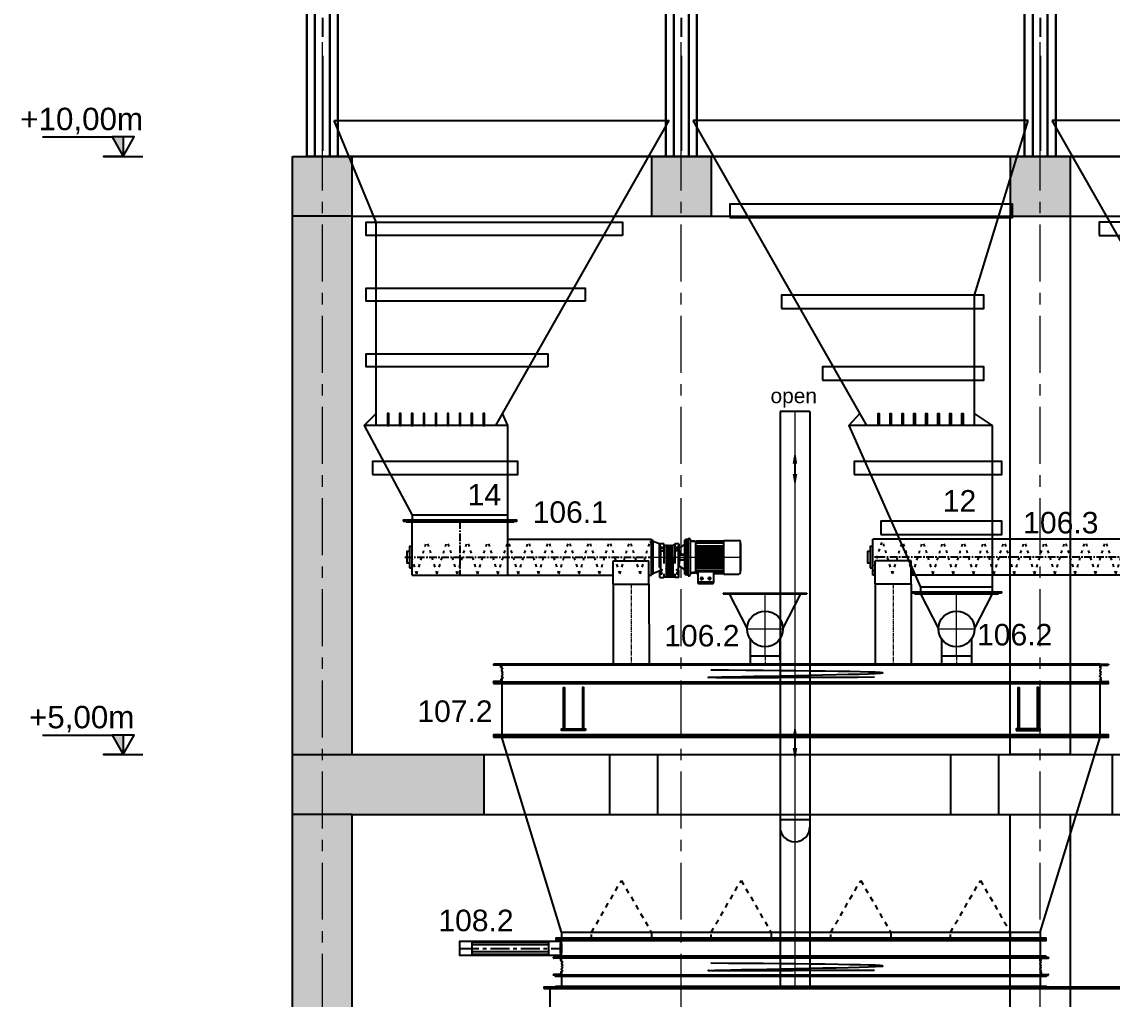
# Model space of a CAD drawing. Header units: millimetres. Extents: x 3220 to 226993, y 817 to 176024.
# Drawn here: x 92992 to 102106, y 138899 to 147069 of the extents above; entities that cross this region are included whole.
import ezdxf

# ---------------------------------------------------------------- set-up
doc = ezdxf.new("R2010")
doc.units = ezdxf.units.MM
for name, pattern in [('ACAD_ISO03W100', [30, 12, -18]), ('AXES', [50.8, 31.75, -6.35, 6.35, -6.35]), ('CACHE', [4, 2, -2]), ('CENTER', [10.16, 6.35, -1.27, 1.27, -1.27]), ('DASHED2', [9.525, 6.35, -3.175])]:
    doc.linetypes.add(name, pattern=pattern)
for name, color, linetype, lineweight in [('Axe', 1, 'AXES', 9), ('DESSIN', 7, 'Continuous', 25), ('RAHMEN025', 7, 'Continuous', 50)]:
    doc.layers.add(name, color=color, linetype=linetype, lineweight=lineweight)
for name, color, linetype in [('D3', 7, 'Continuous'), ('Repère', 76, 'Continuous'), ('TB', 7, 'Continuous')]:
    doc.layers.add(name, color=color, linetype=linetype)
doc.styles.add('ARIAL_BOLD', font='arial.ttf')
doc.styles.get("Standard").update_dxf_attribs({"font": 'arial.ttf'})

# ---------------------------------------------------------------- blocks, each defined once
blk = doc.blocks.new('cone w1 L')
at = {"color": 1}
for p, q in [((0, -100), (0, -150)), ((3000, -100), (3000, -150))]:
    blk.add_line(p, q, dxfattribs=at)
at = {"color": 4}
for p, q in [((2900, -100), (100, -100)), ((1550, -2650), (100, -100)), ((2550, -950), (2900, -100)), ((2550, -2650), (2550, -950)), ((1450, -3400), (1450, -2650)), ((1450, -2650), (2650, -2650)), ((2650, -2650), (2250, -3400)), ((1450, -3440), (1450, -3400)), ((1450, -3400), (2250, -3400)), ((2250, -3400), (2250, -3440))]:
    blk.add_line(p, q, dxfattribs=at)
for points in [[(491.3, -1060), (2634.4, -1060), (2634.4, -950), (491.3, -950)], [(804, -1610), (2634.4, -1610), (2634.4, -1500), (804, -1500)], [(1116.8, -2160), (2634.4, -2160), (2634.4, -2050), (1116.8, -2050)], [(1655, -2650), (1645, -2650), (1645, -2550), (1655, -2550)], [(1755, -2650), (1745, -2650), (1745, -2550), (1755, -2550)], [(1855, -2650), (1845, -2650), (1845, -2550), (1855, -2550)], [(1955, -2650), (1945, -2650), (1945, -2550), (1955, -2550)], [(2055, -2650), (2045, -2650), (2045, -2550), (2055, -2550)], [(2155, -2650), (2145, -2650), (2145, -2550), (2155, -2550)], [(2255, -2650), (2245, -2650), (2245, -2550), (2255, -2550)], [(2355, -2650), (2345, -2650), (2345, -2550), (2355, -2550)], [(2455, -2650), (2445, -2650), (2445, -2550), (2455, -2550)], [(2580.7, -3060), (1365.6, -3060), (1365.6, -2950), (2580.7, -2950)], [(2325, -3450), (1375, -3450), (1375, -3440), (2325, -3440)]]:
    blk.add_lwpolyline(points, close=True, dxfattribs=at)
for points in [[(1450, -2650), (1493.1, -2550)], [(2650, -2650), (2550, -2550)]]:
    blk.add_lwpolyline(points, dxfattribs=at)
blk = doc.blocks.new('cone w2 L')
at = {"color": 1}
for p, q in [((0, -590), (0, -640)), ((3000, -590), (3000, -640))]:
    blk.add_line(p, q, dxfattribs=at)
at = {"color": 4}
for p, q in [((550, -2050), (100, -590)), ((100, -590), (2900, -590)), ((1450, -3140), (2900, -590)), ((550, -3140), (550, -2050)), ((400, -3140), (550, -3040)), ((1600, -3140), (1506.9, -3040)), ((400, -4490), (400, -3140)), ((400, -3140), (1600, -3140)), ((1600, -3140), (1000, -4490)), ((400, -4530), (400, -4490)), ((400, -4490), (1000, -4490)), ((1000, -4490), (1000, -4530))]:
    blk.add_line(p, q, dxfattribs=at)
for points in [[(2594, -1400), (232, -1400), (232, -1290), (2594, -1290)], [(2161.8, -2160), (470, -2160), (470, -2050), (2161.8, -2050)], [(1820.7, -2760), (470, -2760), (470, -2650), (1820.7, -2650)], [(645, -3140), (655, -3140), (655, -3040), (645, -3040)], [(745, -3140), (755, -3140), (755, -3040), (745, -3040)], [(845, -3140), (855, -3140), (855, -3040), (845, -3040)], [(945, -3140), (955, -3140), (955, -3040), (945, -3040)], [(1045, -3140), (1055, -3140), (1055, -3040), (1045, -3040)], [(1145, -3140), (1155, -3140), (1155, -3040), (1145, -3040)], [(1245, -3140), (1255, -3140), (1255, -3040), (1245, -3040)], [(1345, -3140), (1355, -3140), (1355, -3040), (1345, -3040)], [(1554.2, -3550), (320, -3550), (320, -3440), (1554.2, -3440)], [(1332, -4050), (320, -4050), (320, -3940), (1332, -3940)], [(325, -4540), (1075, -4540), (1075, -4530), (325, -4530)]]:
    blk.add_lwpolyline(points, close=True, dxfattribs=at)
blk = doc.blocks.new('VIS  de dosage G')
at = {"color": 30}
for p, q in [((-429357.3, 204941), (-428657.3, 204941)), ((-429357.3, 204941), (-429357.3, 204936)), ((-429357.3, 204936), (-428657.3, 204936)), ((-429307.3, 204936), (-429157.3, 204641, 0)), ((-428857.3, 204641, 0), (-428707.3, 204936)), ((-428657.3, 204941), (-428657.3, 204936)), ((-429132.3, 204558.1, 0), (-429132.3, 204416)), ((-428882.3, 204558.1, 0), (-428882.3, 204416)), ((-429132.3, 204416), (-428882.3, 204416))]:
    blk.add_line(p, q, dxfattribs=at)
blk.add_circle((-429007.3, 204641, 0), 150, dxfattribs=at)
at = {"layer": 'Axe', "ltscale": 30}
for p, q in [((-429007.3, 204416), (-429007.3, 204941)), ((-429157.3, 204641, 0), (-428857.3, 204641, 0))]:
    blk.add_line(p, q, dxfattribs=at)
blk = doc.blocks.new('A$C1187285E')
at = {"layer": 'Axe'}
for p, q in [((-164.2, 124.2), (-164.2, 104.3)), ((-122.3, 124.2), (-122.3, 104.3)), ((-174.9, 114.3), (-153.5, 114.3)), ((-111.6, 114.3), (-133.1, 114.3))]:
    blk.add_line(p, q, dxfattribs=at)
at = {"layer": 'Axe', "ltscale": 30}
blk.add_line((163.6, 0), (-331, 0), dxfattribs=at)
at = {"layer": 'D3', "color": 5, "ltscale": 10}
for p, q in [((-185.2, 78.7), (-185.2, 137.8)), ((-185.2, 133.6), (-101.4, 133.6)), ((-181, 142), (-105.6, 142)), ((-101.4, 78.7), (-101.4, 137.8)), ((-329.3, 73.8), (-331, 72.1)), ((-331, 72.1), (-331, -72.1)), ((-329.3, 81.7), (-329.3, -81.7)), ((-239.6, 90.1), (-320.9, 90.1)), ((-239.6, 90.1), (-239.6, -90.1)), ((-185.2, 88.1), (-239.6, 88.1)), ((-185.2, 85.6), (-239.6, 85.6)), ((-185.2, 83.1), (-239.6, 83.1)), ((-239.6, 79.7), (-185.2, 79.7)), ((-239.6, 74.7), (-95.1, 74.7)), ((-88.8, 61.1), (-239.6, 61.1)), ((-185.2, 78.7), (-101.4, 78.7)), ((-95.1, 88.1), (-101.4, 88.1)), ((-95.1, 85.6), (-101.4, 85.6)), ((-95.1, 83.1), (-101.4, 83.1)), ((-101.4, 79.7), (-95.1, 79.7)), ((-95.1, 88.1), (-88.8, 81.5)), ((-95.1, 85.6), (-88.8, 80.7)), ((-95.1, 83.1), (-88.8, 79.9)), ((-95.1, 79.7), (-88.8, 74.8)), ((-95.1, 74.7), (-88.8, 69.8)), ((-88.8, 80.4), (-60, 83)), ((-88.8, -81.5), (-88.8, 80.4)), ((-86.3, 84.9), (-60, 87.2)), ((-86.3, 80.7), (-86.3, 84.9)), ((-60, -95), (-60, 95)), ((-50, 100), (-55, 100)), ((-50, 100), (-50, -100)), ((-46.5, 65), (-50, 65)), ((-46.5, 65), (-46.5, -65)), ((-88.8, 53.5), (-239.6, 53.5)), ((-88.8, 46), (-239.6, 46)), ((-88.8, 38.4), (-239.6, 38.4)), ((-88.8, 30.8), (-239.6, 30.8)), ((-88.8, 23.2), (-239.6, 23.2)), ((-88.8, 15.7), (-239.6, 15.7)), ((-88.8, 8.1), (-239.6, 8.1)), ((0, 12), (-46.5, 12)), ((-5, 15), (-45, 15)), ((-45, 15), (-45, 12)), ((-5, 12), (-5, 15)), ((0, -12), (0, 12)), ((-88.8, -8.1), (-239.6, -8.1)), ((-88.8, -15.7), (-239.6, -15.7)), ((-88.8, -23.2), (-239.6, -23.2)), ((-88.8, -30.8), (-239.6, -30.8)), ((-88.8, -38.4), (-239.6, -38.4)), ((-88.8, -46), (-239.6, -46)), ((-88.8, -53.5), (-239.6, -53.5)), ((0, -12), (-46.5, -12)), ((-329.3, -73.8), (-331, -72.1)), ((-239.6, -90.1), (-320.9, -90.1)), ((-88.8, -61.1), (-239.6, -61.1)), ((-239.6, -74.7), (-95.1, -74.7)), ((-101.4, -79.7), (-239.6, -79.7)), ((-95.1, -83.1), (-239.6, -83.1)), ((-95.1, -85.6), (-239.6, -85.6)), ((-95.1, -88.1), (-239.6, -88.1)), ((-101.4, -79.7), (-95.1, -79.7)), ((-95.1, -74.7), (-88.8, -69.8)), ((-95.1, -79.7), (-88.8, -74.8)), ((-95.1, -83.1), (-88.8, -79.9)), ((-95.1, -85.6), (-88.8, -80.7)), ((-95.1, -88.1), (-88.8, -81.5)), ((-88.8, -81.5), (-60, -84)), ((-86.3, -85.9), (-86.3, -81.7)), ((-86.3, -85.9), (-60, -88.2)), ((-50, -100), (-55, -100)), ((-46.5, -65), (-50, -65))]:
    blk.add_line(p, q, dxfattribs=at)
for centre in [(-164.2, 114.3), (-122.3, 114.3)]:
    blk.add_circle(centre, 5.28, dxfattribs=at)
for centre, radius, start, end in [((-181, 137.8), 4.19, 90, 180), ((-164.2, 114.3), 5.72, 90, 0), ((-122.3, 114.3), 5.72, 180, 90), ((-105.6, 137.8), 4.19, 0, 90), ((-320.9, 81.7), 8.38, 90, 180), ((-55, 95), 5, 90, 180), ((-320.9, -81.7), 8.38, 180, 270), ((-55, -95), 5, 180, 270)]:
    blk.add_arc(centre, radius, start, end, dxfattribs=at)
blk = doc.blocks.new('reducteur')
at = {"layer": 'Axe', "linetype": 'CENTER', "ltscale": 40}
for p, q in [((92.2, 134.4), (75, 134.4)), ((83.6, 125.8), (83.6, 143)), ((207.8, 134.4), (225, 134.4)), ((216.4, 125.8), (216.4, 143)), ((64, -78.1), (92.2, -78.1)), ((83.6, -69.5), (83.6, -86.7)), ((235.9, -78.1), (207.8, -78.1)), ((216.4, -69.5), (216.4, -86.7))]:
    blk.add_line(p, q, dxfattribs=at)
at = {"layer": 'D3', "color": 252, "linetype": 'ByBlock'}
for p, q in [((15.6, 140.6), (0, 140.6)), ((0, 140.6), (0, -140.6)), ((15.6, 140.6), (15.6, -140.6)), ((15.6, 132.8), (74.2, 111.5)), ((71.9, 168.8), (104.7, 168.8)), ((71.9, 168.8), (71.9, 111.7)), ((71.9, 111.7), (75, 108.6)), ((71.9, 111.7), (89.7, 111.7)), ((75, -52.3), (75, 108.6)), ((75, 108.6), (88.9, 108.6)), ((104.7, 138.4), (104.7, 168.8)), ((195.3, 165.6), (104.7, 165.6)), ((123.2, 68.7), (123.2, 163.3)), ((123.2, -2.6), (123.2, 91.9)), ((127.9, 68.7), (127.9, 163.3)), ((127.9, -2.6), (127.9, 91.9)), ((135.7, 68.7), (135.7, 163.3)), ((135.7, -2.6), (135.7, 91.9)), ((140.4, 68.7), (140.4, 163.3)), ((140.4, -2.6), (140.4, 91.9)), ((148.2, 68.7), (148.2, 163.3)), ((148.2, -2.6), (148.2, 91.9)), ((152.9, 68.7), (152.9, 163.3)), ((152.9, -2.6), (152.9, 91.9)), ((160.7, 68.7), (160.7, 163.3)), ((160.7, -2.6), (160.7, 91.9)), ((165.4, 68.7), (165.4, 163.3)), ((165.4, -2.6), (165.4, 91.9)), ((173.2, 68.7), (173.2, 163.3)), ((173.2, -2.6), (173.2, 91.9)), ((177.9, 68.7), (177.9, 163.3)), ((177.9, -2.6), (177.9, 91.9)), ((195.3, 138.4), (195.3, 168.8)), ((228.1, 168.8), (195.3, 168.8)), ((228.1, 111.7), (210.3, 111.7)), ((225, 108.6), (211.1, 108.6)), ((228.1, 111.7), (225, 108.6)), ((225, -52.3), (225, 108.6)), ((228.1, 168.8), (228.1, 111.7)), ((64, -35.2), (64, 35.2)), ((64, 35.2), (66.4, 35.2)), ((66.4, 57.8), (68.7, 57.8)), ((66.4, -57.8), (66.4, 57.8)), ((68.7, 85.2), (68.7, -103.1)), ((68.7, 85.2), (75, 85.2)), ((104.7, -112.5), (104.7, 52.3)), ((195.3, -112.5), (195.3, 52.3)), ((231.2, 85.2), (225, 85.2)), ((231.2, 85.2), (231.2, -103.1)), ((233.6, 57.8), (231.2, 57.8)), ((233.6, -57.8), (233.6, 57.8)), ((235.9, 35.2), (233.6, 35.2)), ((235.9, -35.2), (235.9, 35.2)), ((64, -35.2), (66.4, -35.2)), ((66.4, -57.8), (68.7, -57.8)), ((71.9, -55.5), (75, -52.3)), ((71.9, -55.5), (104.7, -55.5)), ((71.9, -71.1), (71.9, -55.5)), ((71.9, -71.1), (83.6, -71.1)), ((71.9, -85.2), (83.6, -85.2)), ((71.9, -112.5), (71.9, -85.2)), ((75, -52.3), (104.7, -52.3)), ((122.6, -96.9), (122.6, -2.3)), ((127.3, -96.9), (127.3, -2.3)), ((127.3, -76.6), (135.1, -76.6)), ((135.1, -96.9), (135.1, -2.3)), ((139.8, -96.9), (139.8, -2.3)), ((139.8, -76.6), (147.6, -76.6)), ((147.6, -96.9), (147.6, -2.3)), ((152.3, -96.9), (152.3, -2.3)), ((160.1, -76.6), (152.3, -76.6)), ((160.1, -96.9), (160.1, -2.3)), ((164.8, -96.9), (164.8, -2.3)), ((172.6, -76.6), (164.8, -76.6)), ((172.6, -96.9), (172.6, -2.3)), ((177.3, -96.9), (177.3, -2.3)), ((225, -52.3), (195.3, -52.3)), ((228.1, -55.5), (195.3, -55.5)), ((228.1, -71.1), (216.4, -71.1)), ((228.1, -85.2), (216.4, -85.2)), ((228.1, -55.5), (225, -52.3)), ((228.1, -71.1), (228.1, -55.5)), ((228.1, -112.5), (228.1, -85.2)), ((233.6, -57.8), (231.2, -57.8)), ((235.9, -35.2), (233.6, -35.2)), ((15.6, -140.6), (0, -140.6)), ((15.6, -132.8), (74.2, -111.5)), ((68.7, -103.1), (71.9, -103.1)), ((104.7, -112.5), (71.9, -112.5)), ((122.6, -92.2), (104.7, -110.2)), ((177.3, -92.2), (195.3, -110.2)), ((228.1, -112.5), (195.3, -112.5)), ((231.2, -103.1), (228.1, -103.1))]:
    blk.add_line(p, q, dxfattribs=at)
for centre in [(83.6, 134.4), (216.4, 134.4)]:
    blk.add_circle(centre, 7.03, dxfattribs=at)
for centre, radius, start, end in [((85.3, 106.2), 3.12, 273.39581, 350.42294), ((150, 95.3), 62.5, 164.78154, 170.42294), ((125.6, 163.3), 2.34, 0, 180), ((125.6, 91.9), 2.34, 0, 180), ((138.1, 163.3), 2.34, 0, 180), ((138.1, 91.9), 2.34, 0, 180), ((150.6, 163.3), 2.34, 0, 180), ((150.6, 91.9), 2.34, 0, 180), ((163.1, 163.3), 2.34, 0, 180), ((163.1, 91.9), 2.34, 0, 180), ((175.6, 163.3), 2.34, 0, 180), ((175.6, 91.9), 2.34, 0, 180), ((150, 95.3), 62.5, 9.57706, 15.21846), ((214.7, 106.2), 3.12, 189.57706, 266.60419), ((125, -2.3), 2.34, 0, 180), ((137.5, -2.3), 2.34, 0, 180), ((150, -2.3), 2.34, 0, 180), ((162.5, -2.3), 2.34, 0, 180), ((175, -2.3), 2.34, 0, 180), ((83.6, -78.1), 7.03, 270, 90), ((216.4, -78.1), 7.03, 90, 270), ((125, -96.9), 2.34, 180, 0), ((137.5, -96.9), 2.34, 180, 0), ((150, -96.9), 2.34, 180, 0), ((162.5, -96.9), 2.34, 180, 0), ((175, -96.9), 2.34, 180, 0)]:
    blk.add_arc(centre, radius, start, end, dxfattribs=at)
at = {"layer": 'TB', "color": 252, "linetype": 'Continuous', "lineweight": 25, "ltscale": 2}
for p, q in [((231.2, 73.4), (277.6, 105.9)), ((277.6, -139.1), (277.6, 139.1)), ((285.4, 140.6), (279.2, 140.6)), ((285.4, -146.9), (285.4, 146.9)), ((302.6, 148.4), (287, 148.4)), ((302.6, -148.4), (302.6, 148.4)), ((231.2, -73.4), (277.6, -105.9)), ((285.4, -140.6), (279.2, -140.6)), ((302.6, -148.4), (287, -148.4))]:
    blk.add_line(p, q, dxfattribs=at)
at = {"layer": 'TB', "color": 252, "linetype": 'DASHED2', "lineweight": 25, "ltscale": 30}
for p, q in [((302.6, 21.9), (230.7, 21.9)), ((302.6, -21.9), (230.7, -21.9))]:
    blk.add_line(p, q, dxfattribs=at)
at = {"layer": 'TB', "color": 252, "linetype": 'Continuous', "lineweight": 25, "ltscale": 2}
for centre, start, end in [((279.2, 139.1), 90, 180), ((287, 146.9), 90, 180), ((279.2, -139.1), 180, 270), ((287, -146.9), 180, 270)]:
    blk.add_arc(centre, 1.56, start, end, dxfattribs=at)
blk = doc.blocks.new('Vis 4')
at = {"color": 0}
for p, q in [((-50, 0, 0), (-50, 5, 0)), ((-50, 5, 0), (850, 5, 0)), ((-50, 0, 0), (850, 0, 0)), ((0, -445), (0, 0)), ((850, 0, 0), (850, 5, 0)), ((800, -445, 0), (800, 0, 0)), ((800, -145, 0), (2000, -145)), ((2000, -445), (2000, -145)), ((1980, -520), (1980, -325, 0)), ((0, -445), (1680, -445)), ((1980, -445, 0), (2000, -445)), ((1680, -520, 0), (1980, -520))]:
    blk.add_line(p, q, dxfattribs=at)
at = {"color": 1, "linetype": 'CENTER', "ltscale": 10}
for p, q in [((400, 5, 0), (400, -445, 0)), ((-60.2, -295, 0), (2000, -295))]:
    blk.add_line(p, q, dxfattribs=at)
at = {"color": 3, "linetype": 'ACAD_ISO03W100', "ltscale": 2}
for p, q in [((39.2, -435, 0), (124.1, -155, 0)), ((209, -435, 0), (124.1, -155, 0)), ((209, -435, 0), (293.9, -155, 0)), ((378.7, -435, 0), (293.9, -155, 0)), ((378.7, -435, 0), (463.6, -155, 0)), ((548.5, -435, 0), (463.6, -155, 0)), ((548.5, -435, 0), (633.4, -155, 0)), ((718.3, -435, 0), (633.4, -155, 0)), ((718.3, -435, 0), (803.2, -155, 0)), ((888, -435, 0), (803.2, -155, 0)), ((888, -435, 0), (972.9, -155, 0)), ((1057.8, -435, 0), (972.9, -155, 0)), ((1057.8, -435, 0), (1142.7, -155, 0)), ((1227.6, -435, 0), (1142.7, -155, 0)), ((1227.6, -435, 0), (1312.5, -155, 0)), ((1397.3, -435, 0), (1312.5, -155, 0)), ((1397.3, -435, 0), (1482.2, -155, 0)), ((1567.1, -435, 0), (1482.2, -155, 0)), ((1567.1, -435, 0), (1652, -155, 0)), ((1736.9, -435, 0), (1652, -155, 0)), ((1736.9, -435, 0), (1821.8, -155, 0)), ((1906.6, -435, 0), (1821.8, -155, 0)), ((1906.6, -435, 0), (1991.5, -155, 0)), ((2000, -183, 0), (1991.5, -155, 0)), ((39.2, -435, 0), (0, -305.7, 0))]:
    blk.add_line(p, q, dxfattribs=at)
for p, q in [((1680, -520, 0), (1680, -325)), ((1680, -445), (1680, -325)), ((1680, -325), (1980, -325, 0))]:
    blk.add_line(p, q)
at = {"color": 0}
for points in [[(-21.2, -245), (-21.2, -345), (-41.2, -345), (-41.2, -245)], [(-21.2, -385), (0, -385), (0, -205), (-21.2, -205)]]:
    blk.add_lwpolyline(points, close=True, dxfattribs=at)
at = {"extrusion": (0, 0, -1), "zscale": -1, "rotation": 180}
blk.add_blockref('reducteur', (-2000, -295, 0), dxfattribs=at)
at = {"layer": 'RAHMEN025', "color": 7, "ltscale": 10, "xscale": 1.5625, "yscale": 1.5625, "zscale": 1.5625, "rotation": 180}
blk.add_blockref('A$C1187285E', (2229.9, -295, 0), dxfattribs=at)
blk = doc.blocks.new('cone bleu cone 52')
at = {"color": 5}
for p, q in [((-1200, 0), (-600, -1350)), ((0, -1350), (0, 0)), ((0, -1350), (-600, -1350)), ((-600, -1350), (-600, -1390)), ((0, -1390), (0, -1350))]:
    blk.add_line(p, q, dxfattribs=at)
for points in [[(-1154.2, -410), (84.4, -410), (84.4, -300), (-1154.2, -300)], [(-865.3, -1060), (84.3, -1060), (84.3, -950), (-865.3, -950)], [(75, -1400), (-675, -1400), (-675, -1390), (75, -1390)]]:
    blk.add_lwpolyline(points, close=True, dxfattribs=at)
blk = doc.blocks.new('cone 53 F')
at = {"color": 1}
for p, q in [((0, -100), (0, -150)), ((3000, -100), (3000, -150))]:
    blk.add_line(p, q, dxfattribs=at)
at = {"color": 4}
for p, q in [((2900, -100), (100, -100)), ((1550, -2650), (100, -100)), ((2450, -950), (2900, -100)), ((2450, -2650), (2450, -950)), ((1400, -2650), (1493.1, -2550)), ((2600, -2650), (2450, -2550)), ((1400, -3400), (1400, -2650)), ((1400, -2650), (2600, -2650)), ((2600, -2650), (2200, -3400)), ((1400, -3440), (1400, -3400)), ((1400, -3400), (2200, -3400)), ((2200, -3400), (2200, -3440))]:
    blk.add_line(p, q, dxfattribs=at)
for points in [[(491.3, -1060), (2534.4, -1060), (2534.4, -950), (491.3, -950)], [(736.6, -1491.4), (2534.4, -1491.4), (2534.4, -1381.4), (736.6, -1381.4)], [(951.2, -1868.8), (2534.4, -1868.8), (2534.4, -1758.8), (951.2, -1758.8)], [(1235.5, -2368.8), (2534.4, -2368.8), (2534.4, -2258.8), (1235.5, -2258.8)], [(1651.9, -2650), (1641.9, -2650), (1641.9, -2550), (1651.9, -2550)], [(1751.9, -2650), (1741.9, -2650), (1741.9, -2550), (1751.9, -2550)], [(1851.9, -2650), (1841.9, -2650), (1841.9, -2550), (1851.9, -2550)], [(1951.9, -2650), (1941.9, -2650), (1941.9, -2550), (1951.9, -2550)], [(2051.9, -2650), (2041.9, -2650), (2041.9, -2550), (2051.9, -2550)], [(2151.9, -2650), (2141.9, -2650), (2141.9, -2550), (2151.9, -2550)], [(2251.9, -2650), (2241.9, -2650), (2241.9, -2550), (2251.9, -2550)], [(2351.9, -2650), (2341.9, -2650), (2341.9, -2550), (2351.9, -2550)], [(2547.2, -3060), (1315.6, -3060), (1315.6, -2950), (2547.2, -2950)], [(2275, -3450), (1325, -3450), (1325, -3440), (2275, -3440)]]:
    blk.add_lwpolyline(points, close=True, dxfattribs=at)
at = {"color": 2, "xscale": -1}
blk.add_blockref('cone bleu cone 52', (1400, -2650), dxfattribs=at)
blk = doc.blocks.new('vis 3')
at = {"color": 6}
for p, q in [((-425, -5), (-425, 0)), ((-425, 0), (475, 0)), ((-425, -5), (475, -5)), ((-375, -450, 0), (-375, -5, 0)), ((425, -450, 0), (425, -5, 0)), ((475, -5), (475, 0)), ((425, -150, 0), (3225, -150)), ((3225, -450), (3225, -150)), ((2905, -525, 0), (2905, -330)), ((2905, -450), (2905, -330)), ((2905, -330), (3205, -330, 0)), ((3205, -525), (3205, -330, 0)), ((-375, -450, 0), (2905, -450)), ((3205, -450, 0), (3225, -450)), ((2905, -525, 0), (3205, -525))]:
    blk.add_line(p, q, dxfattribs=at)
at = {"color": 1, "linetype": 'CENTER', "ltscale": 10}
for p, q in [((25, 0), (25, -450)), ((-435.2, -300, 0), (3225, -300))]:
    blk.add_line(p, q, dxfattribs=at)
at = {"color": 3, "linetype": 'ACAD_ISO03W100', "ltscale": 2}
for p, q in [((-335.8, -440, 0), (-250.9, -160)), ((-166, -440, 0), (-250.9, -160)), ((-166, -440, 0), (-81.1, -160)), ((3.7, -440, 0), (-81.1, -160)), ((3.7, -440, 0), (88.6, -160)), ((173.5, -440, 0), (88.6, -160)), ((173.5, -440, 0), (258.4, -160)), ((343.3, -440, 0), (258.4, -160)), ((343.3, -440, 0), (428.2, -160)), ((513, -440, 0), (428.2, -160)), ((513, -440, 0), (597.9, -160)), ((682.8, -440, 0), (597.9, -160)), ((682.8, -440, 0), (767.7, -160)), ((852.6, -440, 0), (767.7, -160)), ((852.6, -440, 0), (937.5, -160)), ((1022.3, -440, 0), (937.5, -160)), ((1022.3, -440, 0), (1107.2, -160)), ((1192.1, -440, 0), (1107.2, -160)), ((1192.1, -440, 0), (1277, -160)), ((1361.9, -440, 0), (1277, -160)), ((1361.9, -440, 0), (1446.8, -160)), ((1531.6, -440, 0), (1446.8, -160)), ((1531.6, -440, 0), (1616.5, -160)), ((1701.4, -440, 0), (1616.5, -160)), ((1701.4, -440, 0), (1786.3, -160)), ((1871.2, -440, 0), (1786.3, -160)), ((1871.2, -440, 0), (1956.1, -160)), ((2040.9, -440, 0), (1956.1, -160)), ((2040.9, -440, 0), (2125.8, -160)), ((2210.7, -440, 0), (2125.8, -160)), ((2210.7, -440, 0), (2295.6, -160)), ((2380.5, -440, 0), (2295.6, -160)), ((2380.5, -440, 0), (2465.4, -160)), ((2550.2, -440, 0), (2465.4, -160)), ((2550.2, -440, 0), (2635.1, -160)), ((2720, -440, 0), (2635.1, -160)), ((2720, -440, 0), (2804.9, -160)), ((2889.8, -440, 0), (2804.9, -160)), ((2889.8, -440, 0), (2974.7, -160)), ((3059.5, -440, 0), (2974.7, -160)), ((3059.5, -440, 0), (3144.4, -160)), ((3225, -425.8, 0), (3144.4, -160)), ((-335.8, -440, 0), (-375, -310.7, 0))]:
    blk.add_line(p, q, dxfattribs=at)
at = {"color": 6, "elevation": 0}
for points in [[(3246.2, -390), (3225, -390), (3225, -210), (3246.2, -210)], [(3246.2, -250), (3246.2, -350), (3266.2, -350), (3266.2, -250)]]:
    blk.add_lwpolyline(points, close=True, dxfattribs=at)
at = {"extrusion": (0, 0, -1), "xscale": -1, "zscale": -1, "rotation": 180}
blk.add_blockref('reducteur', (375, -300, 0), dxfattribs=at)
at = {"layer": 'RAHMEN025', "color": 7, "ltscale": 10, "xscale": -1.5625, "yscale": 1.5625, "zscale": 1.5625, "rotation": 180}
blk.add_blockref('A$C1187285E', (-604.9, -300, 0), dxfattribs=at)
blk = doc.blocks.new('niveau')
h = blk.add_hatch(color=1)
h.dxf.hatch_style = 1
h.paths.add_polyline_path([(0, 163.5), (-92.7, 163.5), (0, 0)])
at = {"color": 1}
blk.add_line((0, 163.5), (0, 0), dxfattribs=at)
blk.add_lwpolyline([(-673.5, 163.5), (-92.7, 163.5), (0, 0), (92.7, 163.5), (-92.7, 163.5), (0, 0), (-164.7, 0), (164.7, 0)], dxfattribs=at)
blk = doc.blocks.new('bascule 2')
for p, q in [((4000, 0), (-1000, 0)), ((-1000, 0), (-1000, -430)), ((4000, -430), (4000, 0)), ((-1000, -440), (4000, -440)), ((-500, -2080), (-1000, -450)), ((3500, -2080), (4000, -450)), ((-500, -2080), (3500, -2080)), ((-500, -2080), (-500, -2130)), ((3500, -2080), (3500, -2130))]:
    blk.add_line(p, q)
for points in [[(-1070, 0), (4070, 0), (4070, 10), (-1070, 10)], [(-475, -380), (-485, -380), (-485, -35), (-475, -35)], [(-325, -380), (-315, -380), (-315, -35), (-325, -35)], [(3325, -380), (3315, -380), (3315, -35), (3325, -35)], [(3475, -380), (3485, -380), (3485, -35), (3475, -35)], [(-1070, -440), (4070, -440), (4070, -430), (-1070, -430)], [(-1070, -450), (4070, -450), (4070, -440), (-1070, -440)], [(-300, -395), (-500, -395), (-500, -380), (-300, -380)], [(3300, -395), (3500, -395), (3500, -380), (3300, -380)], [(-550, -2140), (3550, -2140), (3550, -2130), (-550, -2130)]]:
    blk.add_lwpolyline(points, close=True)
at = {"color": 3, "linetype": 'CACHE', "ltscale": 20}
for points in [[(-250, -2140), (-250, -2080), (0, -1647), (250, -2080), (250, -2140)], [(750, -2140), (750, -2080), (1000, -1647), (1250, -2080), (1250, -2140)], [(1750, -2140), (1750, -2080), (2000, -1647), (2250, -2080), (2250, -2140)], [(2750, -2140), (2750, -2080), (3000, -1647), (3250, -2080), (3250, -2140)]]:
    blk.add_lwpolyline(points, dxfattribs=at)
blk = doc.blocks.new('122.01')
at = {"color": 5, "linetype": 'Continuous'}
for p, q in [((-2250, -150), (-2320, -150)), ((-2320, -150), (-2320, -153.5)), ((-2264, -157), (-2316.5, -157)), ((-2257, -176.5), (-2257, -164)), ((-2253.5, -180), (-2250, -180)), ((-2250, -180), (-2250, -150)), ((2750, -150), (2820, -150)), ((2750, -180), (2750, -150)), ((2753.5, -180), (2750, -180)), ((2757, -176.5), (2757, -164)), ((2764, -157), (2816.5, -157)), ((2820, -150), (2820, -153.5)), ((-2253.5, -270), (-2250, -270)), ((-2250, -270), (-2250, -300)), ((2753.5, -270), (2750, -270)), ((2750, -270), (2750, -300)), ((-2320, -300), (-2320, -296.5)), ((-2250, -300), (-2320, -300)), ((-2264, -293), (-2316.5, -293)), ((-2257, -273.5), (-2257, -286)), ((2750, -300), (2820, -300)), ((2757, -273.5), (2757, -286)), ((2764, -293), (2816.5, -293)), ((2820, -300), (2820, -296.5))]:
    blk.add_line(p, q, dxfattribs=at)
at = {"color": 5}
blk.add_line((2750, -300), (-2250, -300), dxfattribs=at)
blk.add_lwpolyline([(-2250, -150), (-2250, -155), (2750, -155), (2750, -150)], close=True, dxfattribs=at)
at = {"color": 5, "linetype": 'Continuous'}
for centre, radius, start, end in [((-2316.5, -153.5), 3.5, 180, 270), ((-2264, -164), 7, 0, 90), ((-2253.5, -176.5), 3.5, 180, 270), ((2753.5, -176.5), 3.5, 270, 0), ((2764, -164), 7, 90, 180), ((2816.5, -153.5), 3.5, 270, 0), ((-2253.5, -273.5), 3.5, 90, 180), ((2753.5, -273.5), 3.5, 0, 90), ((-2316.5, -296.5), 3.5, 90, 180), ((-2264, -286), 7, 270, 0), ((2764, -286), 7, 180, 270), ((2816.5, -296.5), 3.5, 0, 90)]:
    blk.add_arc(centre, radius, start, end, dxfattribs=at)
at = {"color": 5}
for points in [[(-2250, -180), (-2245.3, -187.8), (-2252.1, -202.6), (-2242, -216), (-2250.9, -228), (-2242.6, -237.7), (-2253.5, -249.7), (-2242.8, -260.6), (-2250, -270)], [(2750, -180), (2754.7, -187.8), (2747.9, -202.6), (2758, -216), (2749.1, -228), (2757.4, -237.7), (2746.5, -249.7), (2757.2, -260.6), (2750, -270)], [(864.7, -259.3), (-507.7, -259.3), (914.8, -224.8), (-504.4, -198.9)]]:
    blk.add_spline(points, degree=3, dxfattribs=at)
blk = doc.blocks.new('123')
at = {"color": 5}
for p, q in [((-2250, -15), (-2250, -135)), ((-1610, -25), (-2250, -25)), ((-1610, -45), (-2250, -45)), ((-1610, -15), (-1610, -135)), ((-1610, -105), (-2250, -105)), ((-1610, -125), (-2250, -125))]:
    blk.add_line(p, q, dxfattribs=at)
at = {"color": 6}
for p, q in [((-1500, -140), (-1500, -10)), ((2500, -10), (2500, -140))]:
    blk.add_line(p, q, dxfattribs=at)
for points in [[(2550, 0), (-1550, 0), (-1550, -10), (2550, -10)], [(2550, -140), (-1550, -140), (-1550, -150), (2550, -150)]]:
    blk.add_lwpolyline(points, close=True, dxfattribs=at)
at = {"color": 5}
for points in [[(-1510, -135), (-2350, -135), (-2350, -15), (-1510, -15)], [(-1500, -115), (-1510, -115), (-1510, -35), (-1500, -35)]]:
    blk.add_lwpolyline(points, close=True, dxfattribs=at)
at = {"layer": 'Axe', "lineweight": -3, "ltscale": 5}
blk.add_line((-2350, -75), (-1500, -75), dxfattribs=at)
blk = doc.blocks.new('123.1')
at = {"color": 5, "linetype": 'Continuous'}
for p, q in [((-1505, 0), (-1575, 0)), ((-1575, 0), (-1575, -3.5)), ((-1505, -30), (-1505, 0)), ((2495, 0), (2565, 0)), ((2495, -30), (2495, 0)), ((2565, 0), (2565, -3.5)), ((-1519, -7), (-1571.5, -7)), ((-1512, -26.5), (-1512, -14)), ((-1508.5, -30), (-1505, -30)), ((2498.5, -30), (2495, -30)), ((2502, -26.5), (2502, -14)), ((2509, -7), (2561.5, -7)), ((-1575, -150), (-1575, -146.5)), ((-1505, -150), (-1575, -150)), ((-1519, -143), (-1571.5, -143)), ((-1512, -123.5), (-1512, -136)), ((-1508.5, -120), (-1505, -120)), ((-1505, -120), (-1505, -150)), ((2498.5, -120), (2495, -120)), ((2495, -120), (2495, -150)), ((2495, -150), (2565, -150)), ((2502, -123.5), (2502, -136)), ((2509, -143), (2561.5, -143)), ((2565, -150), (2565, -146.5))]:
    blk.add_line(p, q, dxfattribs=at)
at = {"color": 5}
blk.add_line((2495, -150), (-1505, -150), dxfattribs=at)
blk.add_lwpolyline([(-1505, 0), (-1505, -5), (2495, -5), (2495, 0)], close=True, dxfattribs=at)
at = {"color": 5, "linetype": 'Continuous'}
for centre, radius, start, end in [((-1571.5, -3.5), 3.5, 180, 270), ((-1519, -14), 7, 0, 90), ((-1508.5, -26.5), 3.5, 180, 270), ((2498.5, -26.5), 3.5, 270, 0), ((2509, -14), 7, 90, 180), ((2561.5, -3.5), 3.5, 270, 0), ((-1571.5, -146.5), 3.5, 90, 180), ((-1519, -136), 7, 270, 0), ((-1508.5, -123.5), 3.5, 90, 180), ((2498.5, -123.5), 3.5, 0, 90), ((2509, -136), 7, 180, 270), ((2561.5, -146.5), 3.5, 0, 90)]:
    blk.add_arc(centre, radius, start, end, dxfattribs=at)
at = {"color": 5}
for points in [[(-1505, -30), (-1500.3, -37.7), (-1507.1, -52.5), (-1497, -66), (-1505.9, -78), (-1497.6, -87.7), (-1508.5, -99.6), (-1497.8, -110.5), (-1505, -120)], [(1109.7, -109.3), (-262.7, -109.3), (1159.8, -74.7), (-259.4, -48.9)], [(2495, -30), (2499.7, -37.7), (2492.9, -52.5), (2503, -66), (2494.1, -78), (2502.4, -87.7), (2491.5, -99.6), (2502.2, -110.5), (2495, -120)]]:
    blk.add_spline(points, degree=3, dxfattribs=at)
blk = doc.blocks.new('109')
at = {"color": 7}
for p, q in [((-12050.9, 60), (-12050.9, -20)), ((-8050.9, 60), (-8050.9, -20))]:
    blk.add_line(p, q, dxfattribs=at)
for p, q in [((-50, -40), (-12150, -40)), ((-12150, -40), (-12150, -430))]:
    blk.add_line(p, q)
for points in [[(-12100.9, 70), (-8000.9, 70), (-8000.9, 60), (-12100.9, 60)], [(-12100.9, -20), (-8000.9, -20), (-8000.9, -30), (-12100.9, -30)]]:
    blk.add_lwpolyline(points, close=True, dxfattribs=at)
blk.add_lwpolyline([(-12200, -40), (0, -40), (0, -30), (-12200, -30)], close=True)
blk = doc.blocks.new('dosing line a')
at = {"color": 173}
for p, q in [((189672.9, 311871.5), (189672.9, 307059.8)), ((189922.9, 311871.5), (189672.9, 311871.5)), ((189922.9, 311871.5), (189922.9, 307059.8)), ((189797.9, 311437.9), (189797.9, 311350.5)), ((189797.9, 309146.7), (189797.9, 309059.3)), ((189672.9, 308463.3), (189922.9, 308463.3)), ((189922.9, 307206.9), (189672.9, 307206.9)), ((189922.9, 307059.8), (189672.9, 307059.8))]:
    blk.add_line(p, q, dxfattribs=at)
blk.add_arc((189797.9, 308400.8), 125, 180, 0, dxfattribs=at)
for points in [[(189816.6, 311437.9), (189779.1, 311437.9), (189797.9, 311550.4)], [(189816.6, 311350.5), (189779.1, 311350.5), (189797.9, 311238)], [(189816.6, 309146.7), (189779.1, 309146.7), (189797.9, 309259.2)], [(189816.6, 309059.3), (189779.1, 309059.3), (189797.9, 308946.8)]]:
    blk.add_solid(points, dxfattribs=at)
at = {"layer": 'Axe', "ltscale": 5000}
blk.add_line((189797.9, 311871.5), (189797.9, 307059.8), dxfattribs=at)
at = {"color": 173, "insert": (189787.8, 311985.8), "char_height": 125, "attachment_point": 5, "style": 'ARIAL_BOLD'}
blk.add_mtext('open', dxfattribs=at)
blk = doc.blocks.new('cell 2.5x2.5x10.2')
at = {"layer": 'Axe', "lineweight": -3, "ltscale": 25}
for p, q in [((0, 1000), (0, -10000)), ((3000, 1000), (3000, -10000))]:
    blk.add_line(p, q, dxfattribs=at)
at = {"layer": 'DESSIN', "color": 4}
for p, q in [((3130.5, 1000), (-130.5, 1000)), ((-130.5, -10000), (-130.5, 1000)), ((-130.5, 988), (-130.5, -10000)), ((-62.1, -10000), (-62.1, 1000)), ((-62.1, 988), (-62.1, -10000)), ((62.1, -10000), (62.1, 1000)), ((62.1, 988), (62.1, -10000)), ((130.5, -10000), (130.5, 1000)), ((130.5, 988), (130.5, -10000)), ((2869.5, -10000), (2869.5, 1000)), ((2869.5, 988), (2869.5, -10000)), ((2937.9, -10000), (2937.9, 1000)), ((2937.9, 988), (2937.9, -10000)), ((3062.1, -10000), (3062.1, 1000)), ((3062.1, 988), (3062.1, -10000)), ((3130.5, -10000), (3130.5, 1000)), ((3130.5, 988), (3130.5, -10000)), ((130.5, -2000), (2869.5, -2000)), ((130.5, -4000), (2869.5, -4000)), ((130.5, -6000), (2869.5, -6000)), ((130.5, -8000), (2869.5, -8000)), ((3130.5, -10000), (-130.5, -10000)), ((2910, -10000), (90, -10000))]:
    blk.add_line(p, q, dxfattribs=at)
at = {"layer": 'DESSIN'}
for p, q in [((2959, -3960.3), (2959, -3960)), ((2959, -4040), (2959, -4039.7)), ((2959, -8040), (2959, -8039.7))]:
    blk.add_line(p, q, dxfattribs=at)
blk = doc.blocks.new('section 3-2')
h = blk.add_hatch()
h.set_pattern_fill('AR-CONC', color=256, scale=3)
h.set_pattern_definition([(50, (0, 2000), (546.554, -47.817), [57.15, -628.65]), (355, (0, 2000), (-105.73, 573.17), [45.72, -502.922]), (100.4514, (45.55, 1996), (440.824, 525.353), [48.57, -534.27]), (46.184, (0, 2152.4), (813.237, -126.127), [85.725, -942.975]), (96.6356, (67.8, 2141.9), (712.212, 742.28), [72.855, -801.407]), (351.184, (0, 2152.4), (712.212, 742.28), [68.58, -754.38]), (21, (76.2, 2114.3), (454.843, -306.796), [57.15, -628.65]), (326, (76.2, 2114.3), (185.406, 552.564), [45.72, -502.92]), (71.4514, (114.1, 2088.73), (640.25, 245.768), [48.57, -534.27]), (37.5, (0, 2000), (9.2658, 253.6651), [0, -496.824, 0, -510.54, 0, -504.825]), (7.5, (0, 2000), (200.459, 300.5417), [0, -291.084, 0, -485.394, 0, -192.405]), (327.5, (-169.93, 2000), (406.7718, -17.1862), [0, -190.5, 0, -594.36, 0, -788.67]), (317.5, (-246.13, 2000), (444.3875, 76.2795), [0, -247.65, 0, -394.716, 0, -560.07])])
h.paths.add_polyline_path([(0, 9500), (-250, 9500), (-250, 5000), (0, 5000)])
h.paths.add_polyline_path([(250, 9500), (0, 9500), (0, 5000), (250, 5000)])
h.paths.add_polyline_path([(0, 10000), (-250, 10000), (-250, 9500), (0, 9500)])
h.paths.add_polyline_path([(15000, 10000), (15000, 9500), (15250, 9500), (14750, 9500), (15000, 9500)])
h.paths.add_polyline_path([(15000, 10000), (14750, 10000), (14750, 5000), (15000, 5000)])
h.paths.add_polyline_path([(15250, 9500), (15000, 9500), (15000, 5000), (15250, 5000)])
h.paths.add_polyline_path([(15250, 10000), (15000, 10000), (15000, 9500), (15250, 9500)])
h.paths.add_polyline_path([(2750, 10000), (2750, 9500), (3000, 9500), (3000, 10000)])
h.paths.add_polyline_path([(250, 9500), (250, 10000), (0, 10000), (0, 9500)])
h.paths.add_polyline_path([(3250, 9500), (3250, 10000), (3000, 10000), (3000, 9500)])
h.paths.add_polyline_path([(5750, 10000), (5750, 9500), (6000, 9500), (6000, 10000)])
h.paths.add_polyline_path([(6250, 9500), (6250, 10000), (6000, 10000), (6000, 9500)])
h.paths.add_polyline_path([(8750, 10000), (8750, 9500), (9000, 9500), (9000, 10000)])
h.paths.add_polyline_path([(11750, 10000), (11750, 9500), (12000, 9500), (12000, 10000)])
h.paths.add_polyline_path([(9250, 9500), (9250, 10000), (9000, 10000), (9000, 9500)])
h.paths.add_polyline_path([(12250, 9500), (12250, 10000), (12000, 10000), (12000, 9500)])
h.paths.add_polyline_path([(14750, 10000), (14750, 9500), (15000, 9500), (15000, 10000)])
h = blk.add_hatch()
h.set_pattern_fill('AR-CONC', color=256, scale=3)
h.set_pattern_definition([(50, (0, 1000), (546.554, -47.817), [57.15, -628.65]), (355, (0, 1000), (-105.73, 573.17), [45.72, -502.922]), (100.4514, (45.55, 996), (440.824, 525.353), [48.57, -534.27]), (46.184, (0, 1152.4), (813.237, -126.127), [85.725, -942.975]), (96.6356, (67.8, 1141.9), (712.212, 742.28), [72.855, -801.407]), (351.184, (0, 1152.4), (712.212, 742.28), [68.58, -754.38]), (21, (76.2, 1114.3), (454.843, -306.796), [57.15, -628.65]), (326, (76.2, 1114.3), (185.406, 552.564), [45.72, -502.92]), (71.4514, (114.1, 1088.73), (640.25, 245.768), [48.57, -534.27]), (37.5, (0, 1000), (9.2658, 253.665), [0, -496.824, 0, -510.54, 0, -504.825]), (7.5, (0, 1000), (200.459, 300.5417), [0, -291.084, 0, -485.394, 0, -192.405]), (327.5, (-169.93, 1000), (406.7718, -17.1862), [0, -190.5, 0, -594.36, 0, -788.67]), (317.5, (-246.13, 1000), (444.3875, 76.2795), [0, -247.65, 0, -394.716, 0, -560.07])])
h.paths.add_polyline_path([(0, 4500), (-250, 4500), (-250, 0), (0, 0)])
h.paths.add_polyline_path([(250, 4500), (0, 4500), (0, 0), (250, 0)])
h.paths.add_polyline_path([(0, 5000), (-250, 5000), (-250, 4500), (0, 4500)])
h.paths.add_polyline_path([(14750, 5000), (15000, 5000), (15000, 4500), (14750, 4500)])
h.paths.add_polyline_path([(15000, 5000), (14750, 5000), (14750, 4500), (15000, 4500)], flags=17)
h.paths.add_polyline_path([(15250, 5000), (15000, 5000), (15000, 4500), (15250, 4500)])
h.paths.add_polyline_path([(15250, 4500), (15000, 4500), (15000, 0), (15250, 0)])
h.paths.add_polyline_path([(15000, 4500), (14750, 4500), (14750, 0), (15000, 0)])
h.paths.add_polyline_path([(1350, 4500), (1350, 5000), (0, 5000), (0, 4500)])
h.paths.add_polyline_path([(14150, 5000), (14150, 4500), (15000, 4500), (15000, 5000)])
for p, q in [((-250, 5000), (-250, 10000)), ((-250, 10000), (15250, 10000)), ((250, 9500), (-250, 9500)), ((250, 5000), (250, 9500)), ((250, 9500), (14750, 9500)), ((1350, 5000), (1350, 4500)), ((250, 4500), (-250, 4500))]:
    blk.add_line(p, q)
for points in [[(250, 9500), (250, 10000)], [(2750, 10000), (2750, 9500)], [(3250, 10000), (3250, 9500)], [(5750, 10000), (5750, 9500)], [(6250, 10000), (6250, 9500)], [(-250, 0), (-250, 5000), (15250, 5000)], [(250, 0), (250, 4500), (15250, 4500)]]:
    blk.add_lwpolyline(points)
at = {"color": 0}
for points in [[(5750, 9500), (6250, 9500), (6250, 5000), (5750, 5000)], [(5750, 4500), (6250, 4500), (6250, 0), (5750, 0)]]:
    blk.add_lwpolyline(points, close=True, dxfattribs=at)
at = {"color": 6}
for points in [[(2400, 5000), (2400, 4500)], [(2800, 5000), (2800, 4500)], [(5250, 5000), (5250, 4500)], [(5650, 5000), (5650, 4500)], [(6600, 5000), (6600, 4500)]]:
    blk.add_lwpolyline(points, dxfattribs=at)
at = {"layer": 'Axe', "ltscale": 15}
for p, q in [((6000, -4000), (6000, 33046.2)), ((3000, -4000), (3000, 32505.5)), ((0, -4000), (0, 32000))]:
    blk.add_line(p, q, dxfattribs=at)
for p in [(0, 20000), (3000, 20000), (6000, 20000)]:
    blk.add_blockref('cell 2.5x2.5x10.2', p)

msp = doc.modelspace()

# ---------------------------------------------------------------- linework, layer by layer
at = {"color": 4}
for p, q in [((97934.1, 142368.7, 0), (97934.2, 141698.7)), ((98234.1, 142368.7, 0), (98234.2, 141698.7)), ((100124.1, 142368.7, 0), (100124.2, 141698.7, 0)), ((100424.1, 142368.7), (100424.2, 141698.7, 0)), ((99079.1, 141768.7), (99079.2, 141698.7, 0)), ((99329.1, 141768.7), (99329.2, 141698.7)), ((100679.1, 141768.7), (100679.2, 141698.7, 0)), ((100929.1, 141768.7), (100929.2, 141698.7))]:
    msp.add_line(p, q, dxfattribs=at)
at = {"layer": 'Axe'}
for p, q in [((98084.1, 142368.7, 0), (98084.2, 141698.7)), ((100274.1, 142368.7, 0), (100274.2, 141698.7, 0)), ((99204.1, 141768.7), (99204.2, 141698.7)), ((100804.1, 141768.7), (100804.2, 141698.7))]:
    msp.add_line(p, q, dxfattribs=at)

# ---------------------------------------------------------------- block references
for name, p in [('section 3-2', (95504.1, 135943.7)), ('niveau', (93839.4, 145943.7)), ('dosing line a', (-90343.7, -168061.1)), ('Vis 4', (96254.1, 142888.7, 0)), ('bascule 2', (98004.1, 141538.7)), ('niveau', (93839.4, 140943.7))]:
    msp.add_blockref(name, p)
at = {"xscale": -1}
for name, p in [('cone w1 L', (98504.1, 146343.7)), ('cone w2 L', (101504.1, 146833.7)), ('vis 3', (103329.1, 142893.7))]:
    msp.add_blockref(name, p, dxfattribs=at)
at = {"color": 2}
msp.add_blockref('cone 53 F', (101504.1, 146343.7), dxfattribs=at)
at = {"color": 0}
for name, p in [('VIS  de dosage G', (528211.4, -62647.3)), ('VIS  de dosage G', (529811.4, -62647.3)), ('122.01', (99254.1, 141848.7)), ('123', (99004.1, 139398.7)), ('123.1', (99009.1, 139248.7)), ('109', (109554.1, 139028.7))]:
    msp.add_blockref(name, p, dxfattribs=at)

# ---------------------------------------------------------------- texts
at = {"color": 6, "char_height": 187.5, "attachment_point": 5, "style": 'ARIAL_BOLD'}
for s, insert in [('{\\C1;+10,00m}', (93492.4, 146239.7)), ('{\\C1;+5,00m}', (93492.4, 141239.7))]:
    msp.add_mtext(s, dxfattribs=dict(at, insert=insert))
at = {"layer": 'Repère', "char_height": 180, "attachment_point": 1}
for s, insert in [('14', (96718, 143206.4)), ('12', (100690.2, 143154.7)), ('106.1', (97261.5, 143060.7)), ('106.3', (101361.9, 142972.5)), ('106.2', (98361.5, 142027.4)), ('106.2', (100976.2, 142036)), ('107.2', (96297.8, 141396.1)), ('108.2', (96473.5, 139647.1))]:
    msp.add_mtext_dynamic_manual_height_columns(s, width=640.844, gutter_width=12.5, heights=[0], dxfattribs=dict(at, insert=insert))

doc.saveas('drawing.dxf')
